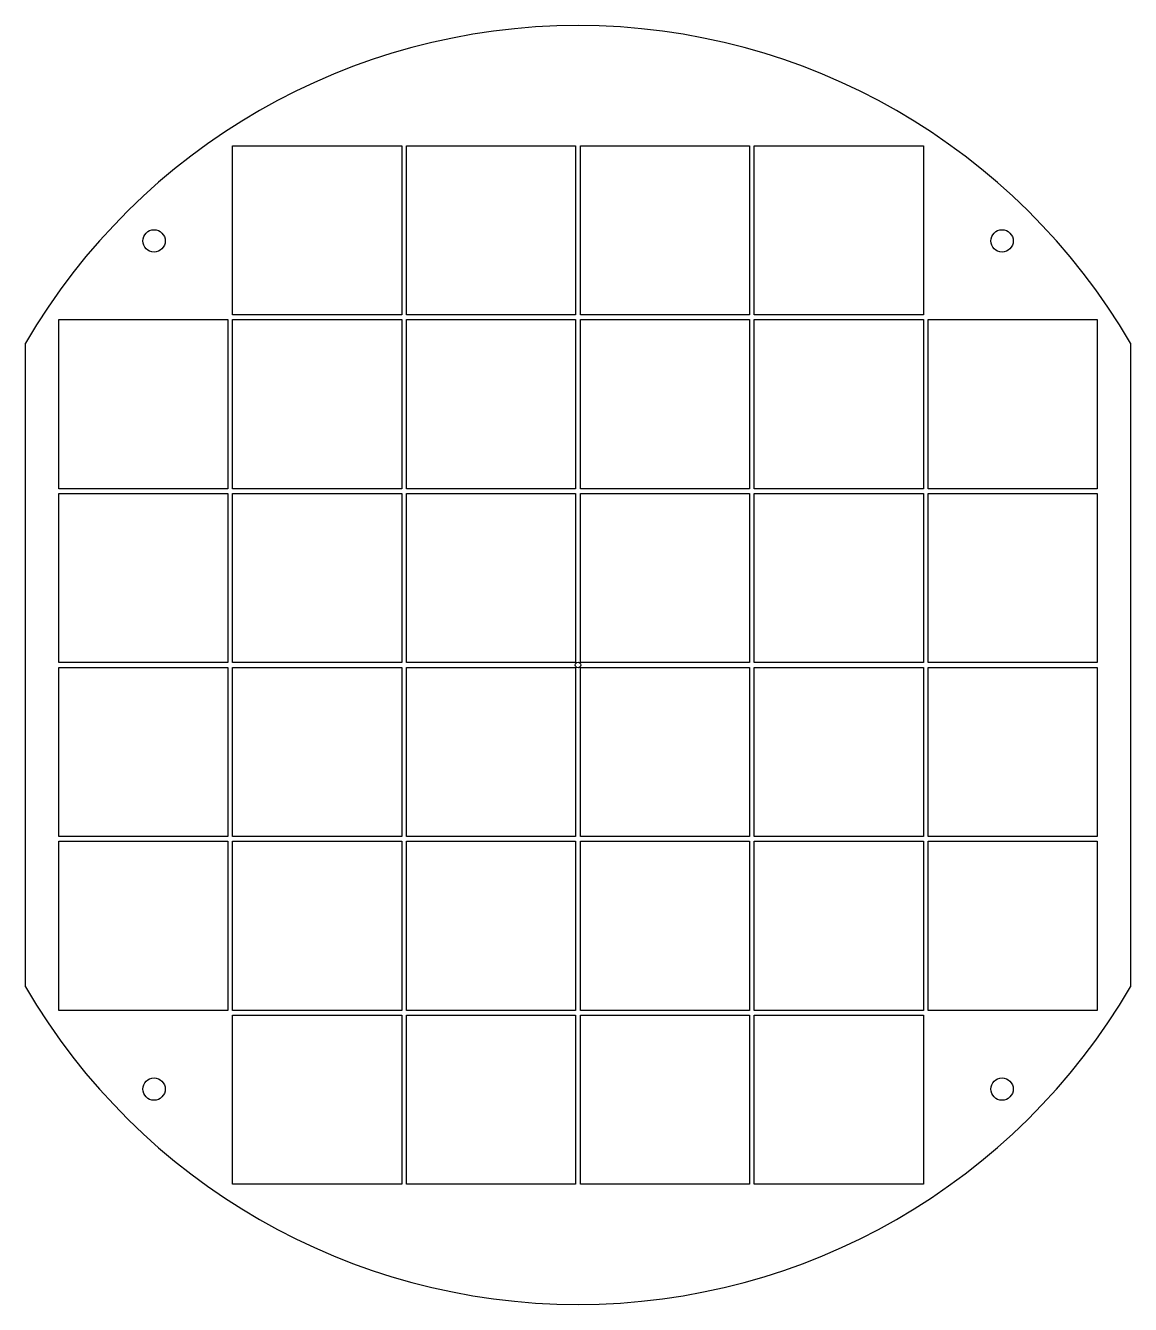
# Model space of a CAD drawing. Header units: millimetres. Extents: x 2227 to 2424, y 1499 to 1727.
import ezdxf

# ---------------------------------------------------------------- set-up
doc = ezdxf.new("R2010")
doc.units = ezdxf.units.MM
for name, color, linetype in [('holder_hole', 80, 'Continuous'), ('holder_outline', 1, 'Continuous'), ('holder_squares', 220, 'Continuous')]:
    doc.layers.add(name, color=color, linetype=linetype)

msp = doc.modelspace()

# ---------------------------------------------------------------- linework, layer by layer
at = {"layer": 'holder_hole'}
for centre, radius in [((2249.42, 1688.11), 2), ((2400.62, 1688.11), 2), ((2325.02, 1612.51), 0.5), ((2249.42, 1536.91), 2), ((2400.62, 1536.91), 2)]:
    msp.add_circle(centre, radius, dxfattribs=at)
at = {"layer": 'holder_outline'}
for p, q in [((2226.52, 1555.11), (2226.52, 1669.91)), ((2423.52, 1669.89), (2423.52, 1555.13))]:
    msp.add_line(p, q, dxfattribs=at)
for start, end in [(30.2232, 149.7686), (210.2314, 329.7768)]:
    msp.add_arc((2325.01, 1612.51), 114, start, end, dxfattribs=at)
at = {"layer": 'holder_squares'}
for points in [[(2293.59, 1674.94), (2263.44, 1674.94), (2263.44, 1705.09), (2293.59, 1705.09), (2293.59, 1674.94)], [(2324.59, 1674.94), (2294.44, 1674.94), (2294.44, 1705.09), (2324.59, 1705.09), (2324.59, 1674.94)], [(2355.59, 1674.94), (2325.44, 1674.94), (2325.44, 1705.09), (2355.59, 1705.09), (2355.59, 1674.94)], [(2386.59, 1674.94), (2356.44, 1674.94), (2356.44, 1705.09), (2386.59, 1705.09), (2386.59, 1674.94)], [(2262.59, 1643.94), (2232.44, 1643.94), (2232.44, 1674.09), (2262.59, 1674.09), (2262.59, 1643.94)], [(2293.59, 1643.94), (2263.44, 1643.94), (2263.44, 1674.09), (2293.59, 1674.09), (2293.59, 1643.94)], [(2324.59, 1643.94), (2294.44, 1643.94), (2294.44, 1674.09), (2324.59, 1674.09), (2324.59, 1643.94)], [(2355.59, 1643.94), (2325.44, 1643.94), (2325.44, 1674.09), (2355.59, 1674.09), (2355.59, 1643.94)], [(2386.59, 1643.94), (2356.44, 1643.94), (2356.44, 1674.09), (2386.59, 1674.09), (2386.59, 1643.94)], [(2417.59, 1643.94), (2387.44, 1643.94), (2387.44, 1674.09), (2417.59, 1674.09), (2417.59, 1643.94)], [(2262.59, 1612.94), (2232.44, 1612.94), (2232.44, 1643.09), (2262.59, 1643.09), (2262.59, 1612.94)], [(2293.59, 1612.94), (2263.44, 1612.94), (2263.44, 1643.09), (2293.59, 1643.09), (2293.59, 1612.94)], [(2324.59, 1612.94), (2294.44, 1612.94), (2294.44, 1643.09), (2324.59, 1643.09), (2324.59, 1612.94)], [(2355.59, 1612.94), (2325.44, 1612.94), (2325.44, 1643.09), (2355.59, 1643.09), (2355.59, 1612.94)], [(2386.59, 1612.94), (2356.44, 1612.94), (2356.44, 1643.09), (2386.59, 1643.09), (2386.59, 1612.94)], [(2417.59, 1612.94), (2387.44, 1612.94), (2387.44, 1643.09), (2417.59, 1643.09), (2417.59, 1612.94)], [(2262.59, 1581.94), (2232.44, 1581.94), (2232.44, 1612.09), (2262.59, 1612.09), (2262.59, 1581.94)], [(2293.59, 1581.94), (2263.44, 1581.94), (2263.44, 1612.09), (2293.59, 1612.09), (2293.59, 1581.94)], [(2324.59, 1581.94), (2294.44, 1581.94), (2294.44, 1612.09), (2324.59, 1612.09), (2324.59, 1581.94)], [(2355.59, 1581.94), (2325.44, 1581.94), (2325.44, 1612.09), (2355.59, 1612.09), (2355.59, 1581.94)], [(2386.59, 1581.94), (2356.44, 1581.94), (2356.44, 1612.09), (2386.59, 1612.09), (2386.59, 1581.94)], [(2417.59, 1581.94), (2387.44, 1581.94), (2387.44, 1612.09), (2417.59, 1612.09), (2417.59, 1581.94)], [(2262.59, 1550.94), (2232.44, 1550.94), (2232.44, 1581.09), (2262.59, 1581.09), (2262.59, 1550.94)], [(2293.59, 1550.94), (2263.44, 1550.94), (2263.44, 1581.09), (2293.59, 1581.09), (2293.59, 1550.94)], [(2324.59, 1550.94), (2294.44, 1550.94), (2294.44, 1581.09), (2324.59, 1581.09), (2324.59, 1550.94)], [(2355.59, 1550.94), (2325.44, 1550.94), (2325.44, 1581.09), (2355.59, 1581.09), (2355.59, 1550.94)], [(2386.59, 1550.94), (2356.44, 1550.94), (2356.44, 1581.09), (2386.59, 1581.09), (2386.59, 1550.94)], [(2417.59, 1550.94), (2387.44, 1550.94), (2387.44, 1581.09), (2417.59, 1581.09), (2417.59, 1550.94)], [(2293.59, 1519.94), (2263.44, 1519.94), (2263.44, 1550.09), (2293.59, 1550.09), (2293.59, 1519.94)], [(2324.59, 1519.94), (2294.44, 1519.94), (2294.44, 1550.09), (2324.59, 1550.09), (2324.59, 1519.94)], [(2355.59, 1519.94), (2325.44, 1519.94), (2325.44, 1550.09), (2355.59, 1550.09), (2355.59, 1519.94)], [(2386.59, 1519.94), (2356.44, 1519.94), (2356.44, 1550.09), (2386.59, 1550.09), (2386.59, 1519.94)]]:
    msp.add_lwpolyline(points, dxfattribs=at)

doc.saveas('drawing.dxf')
